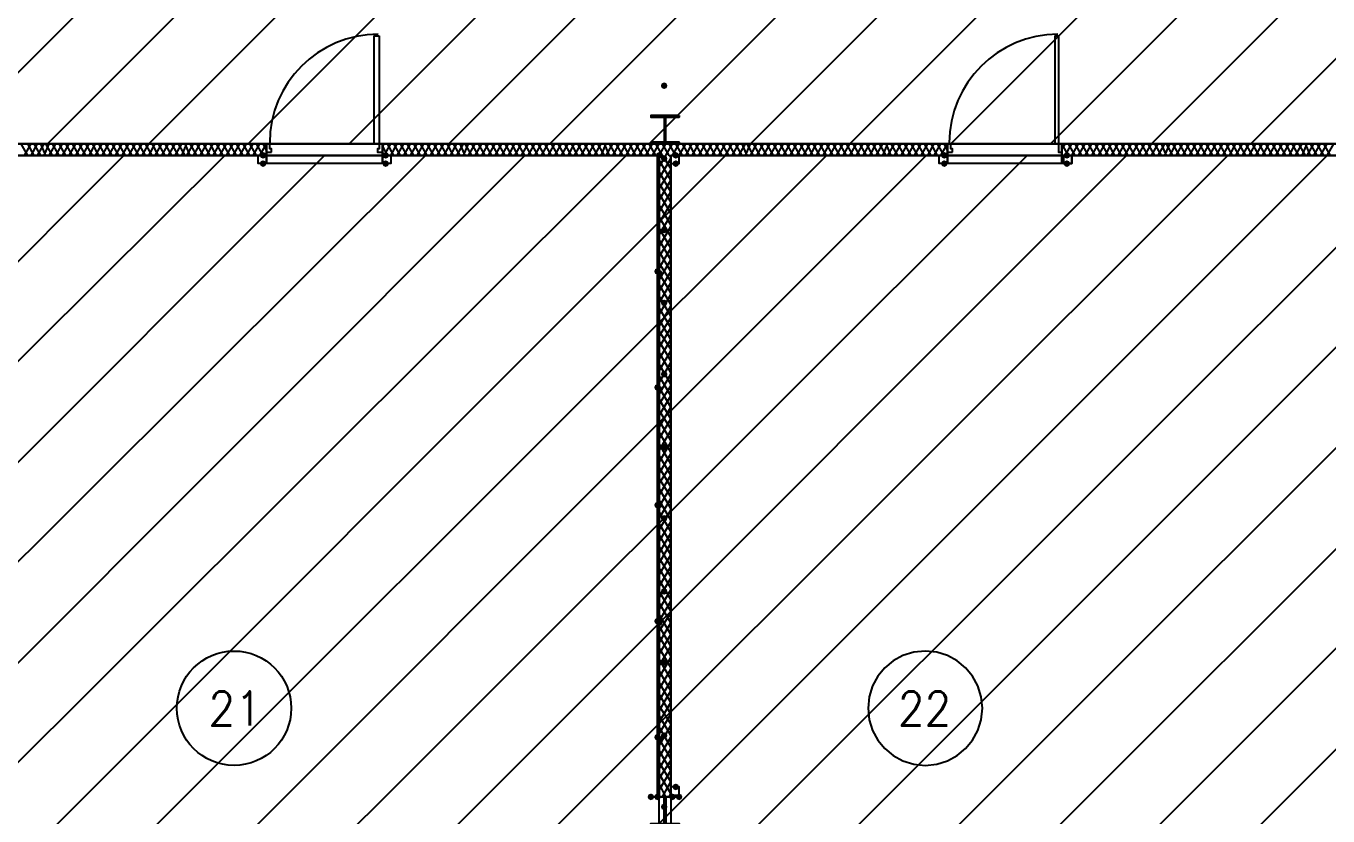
# Model space of a CAD drawing. Header units: millimetres. Extents: x 0 to 420, y 0 to 297.
# Drawn here: x 260.31 to 293.56, y 137.56 to 157.73 of the extents above; entities that cross this region are included whole.
import ezdxf

# ---------------------------------------------------------------- set-up
doc = ezdxf.new("R2010")
doc.units = ezdxf.units.MM
doc.layers.get('0').update_dxf_attribs({"linetype": 'CONTINUOUS'})
doc.styles.get("Standard").update_dxf_attribs({"font": 'STANDARD'})

msp = doc.modelspace()

# ---------------------------------------------------------------- hatches: boundary and pattern name
at = {"true_color": 0x000007}
for points in [[(276.690667, 156.21), (276.665796, 156.150204), (276.606, 156.125333), (276.546204, 156.150204), (276.521333, 156.21), (276.546204, 156.269796), (276.606, 156.294667), (276.665796, 156.269796)], [(266.446, 154.432), (266.421129, 154.372204), (266.361333, 154.347333), (266.301537, 154.372204), (266.276667, 154.432), (266.301537, 154.491796), (266.361333, 154.516667), (266.421129, 154.491796)], [(266.446, 154.220333), (266.421129, 154.160537), (266.361333, 154.135667), (266.301537, 154.160537), (266.276667, 154.220333), (266.301537, 154.280129), (266.361333, 154.305), (266.421129, 154.280129)], [(269.578667, 154.432), (269.553796, 154.372204), (269.494, 154.347333), (269.434204, 154.372204), (269.409333, 154.432), (269.434204, 154.491796), (269.494, 154.516667), (269.553796, 154.491796)], [(269.578667, 154.220333), (269.553796, 154.160537), (269.494, 154.135667), (269.434204, 154.160537), (269.409333, 154.220333), (269.434204, 154.280129), (269.494, 154.305), (269.553796, 154.280129)], [(276.563667, 154.432), (276.538796, 154.372204), (276.479, 154.347333), (276.419204, 154.372204), (276.394333, 154.432), (276.419204, 154.491796), (276.479, 154.516667), (276.538796, 154.491796)], [(276.690667, 154.347333), (276.665796, 154.287537), (276.606, 154.262667), (276.546204, 154.287537), (276.521333, 154.347333), (276.546204, 154.407129), (276.606, 154.432), (276.665796, 154.407129)], [(276.987, 154.432), (276.962129, 154.372204), (276.902333, 154.347333), (276.842538, 154.372204), (276.817667, 154.432), (276.842537, 154.491796), (276.902333, 154.516667), (276.962129, 154.491796)], [(276.987, 154.220333), (276.962129, 154.160537), (276.902333, 154.135667), (276.842538, 154.160537), (276.817667, 154.220333), (276.842537, 154.280129), (276.902333, 154.305), (276.962129, 154.280129)], [(283.845, 154.432), (283.820129, 154.372204), (283.760333, 154.347333), (283.700538, 154.372204), (283.675667, 154.432), (283.700537, 154.491796), (283.760333, 154.516667), (283.820129, 154.491796)], [(283.845, 154.220333), (283.820129, 154.160537), (283.760333, 154.135667), (283.700538, 154.160537), (283.675667, 154.220333), (283.700537, 154.280129), (283.760333, 154.305), (283.820129, 154.280129)], [(286.977667, 154.432), (286.952796, 154.372204), (286.893, 154.347333), (286.833204, 154.372204), (286.808333, 154.432), (286.833204, 154.491796), (286.893, 154.516667), (286.952796, 154.491796)], [(286.977667, 154.220333), (286.952796, 154.160537), (286.893, 154.135667), (286.833204, 154.160537), (286.808333, 154.220333), (286.833204, 154.280129), (286.893, 154.305), (286.952796, 154.280129)], [(276.690667, 152.527), (276.665796, 152.467204), (276.606, 152.442333), (276.546204, 152.467204), (276.521333, 152.527), (276.546204, 152.586796), (276.606, 152.611667), (276.665796, 152.586796)], [(276.690667, 150.664333), (276.665796, 150.604537), (276.606, 150.579667), (276.546204, 150.604537), (276.521333, 150.664333), (276.546204, 150.724129), (276.606, 150.749), (276.665796, 150.724129)], [(276.690667, 148.844), (276.665796, 148.784204), (276.606, 148.759333), (276.546204, 148.784204), (276.521333, 148.844), (276.546204, 148.903796), (276.606, 148.928667), (276.665796, 148.903796)], [(276.690667, 146.981333), (276.665796, 146.921537), (276.606, 146.896667), (276.546204, 146.921537), (276.521333, 146.981333), (276.546204, 147.041129), (276.606, 147.066), (276.665796, 147.041129)], [(276.690667, 145.161), (276.665796, 145.101204), (276.606, 145.076333), (276.546204, 145.101204), (276.521333, 145.161), (276.546204, 145.220796), (276.606, 145.245667), (276.665796, 145.220796)], [(276.690667, 143.298333), (276.665796, 143.238537), (276.606, 143.213667), (276.546204, 143.238537), (276.521333, 143.298333), (276.546204, 143.358129), (276.606, 143.383), (276.665796, 143.358129)], [(276.690667, 141.478), (276.665796, 141.418204), (276.606, 141.393333), (276.546204, 141.418204), (276.521333, 141.478), (276.546204, 141.537796), (276.606, 141.562667), (276.665796, 141.537796)], [(276.690667, 139.615333), (276.665796, 139.555537), (276.606, 139.530667), (276.546204, 139.555537), (276.521333, 139.615333), (276.546204, 139.675129), (276.606, 139.7), (276.665796, 139.675129)], [(276.987, 138.303), (276.962129, 138.243204), (276.902333, 138.218333), (276.842538, 138.243204), (276.817667, 138.303), (276.842537, 138.362796), (276.902333, 138.387667), (276.962129, 138.362796)], [(276.352, 138.049), (276.327129, 137.989204), (276.267333, 137.964333), (276.207538, 137.989204), (276.182667, 138.049), (276.207537, 138.108796), (276.267333, 138.133667), (276.327129, 138.108796)], [(276.521333, 138.049), (276.496463, 137.989204), (276.436667, 137.964333), (276.376871, 137.989204), (276.352, 138.049), (276.376871, 138.108796), (276.436667, 138.133667), (276.496462, 138.108796)], [(276.902333, 138.049), (276.877462, 137.989204), (276.817667, 137.964333), (276.757871, 137.989204), (276.733, 138.049), (276.757871, 138.108796), (276.817667, 138.133667), (276.877462, 138.108796)], [(277.071667, 138.049), (277.046796, 137.989204), (276.987, 137.964333), (276.927204, 137.989204), (276.902333, 138.049), (276.927204, 138.108796), (276.987, 138.133667), (277.046796, 138.108796)], [(276.690667, 137.795), (276.665796, 137.735204), (276.606, 137.710333), (276.546204, 137.735204), (276.521333, 137.795), (276.546204, 137.854796), (276.606, 137.879667), (276.665796, 137.854796)]]:
    msp.add_hatch(color=0, dxfattribs=at).paths.add_polyline_path(points, flags=0)
at = {"true_color": 0x0000fe}
for points in [[(276.563667, 154.432), (276.538796, 154.372204), (276.479, 154.347333), (276.419204, 154.372204), (276.394333, 154.432), (276.419204, 154.491796), (276.479, 154.516667), (276.538796, 154.491796)], [(276.521333, 151.468667), (276.496463, 151.408871), (276.436667, 151.384), (276.376871, 151.408871), (276.352, 151.468667), (276.376871, 151.528462), (276.436667, 151.553333), (276.496462, 151.528463)], [(276.563667, 151.426333), (276.538796, 151.366537), (276.479, 151.341667), (276.419204, 151.366537), (276.394333, 151.426333), (276.419204, 151.486129), (276.479, 151.511), (276.538796, 151.486129)], [(276.521333, 148.505333), (276.496463, 148.445537), (276.436667, 148.420667), (276.376871, 148.445537), (276.352, 148.505333), (276.376871, 148.565129), (276.436667, 148.59), (276.496462, 148.565129)], [(276.563667, 148.463), (276.538796, 148.403204), (276.479, 148.378333), (276.419204, 148.403204), (276.394333, 148.463), (276.419204, 148.522796), (276.479, 148.547667), (276.538796, 148.522796)], [(276.521333, 145.499667), (276.496463, 145.439871), (276.436667, 145.415), (276.376871, 145.439871), (276.352, 145.499667), (276.376871, 145.559462), (276.436667, 145.584333), (276.496462, 145.559463)], [(276.563667, 145.499667), (276.538796, 145.439871), (276.479, 145.415), (276.419204, 145.439871), (276.394333, 145.499667), (276.419204, 145.559462), (276.479, 145.584333), (276.538796, 145.559463)], [(276.521333, 142.536333), (276.496463, 142.476537), (276.436667, 142.451667), (276.376871, 142.476537), (276.352, 142.536333), (276.376871, 142.596129), (276.436667, 142.621), (276.496462, 142.596129)], [(276.563667, 142.494), (276.538796, 142.434204), (276.479, 142.409333), (276.419204, 142.434204), (276.394333, 142.494), (276.419204, 142.553796), (276.479, 142.578667), (276.538796, 142.553796)], [(276.521333, 139.573), (276.496463, 139.513204), (276.436667, 139.488333), (276.376871, 139.513204), (276.352, 139.573), (276.376871, 139.632796), (276.436667, 139.657667), (276.496462, 139.632796)], [(276.563667, 139.530667), (276.538796, 139.470871), (276.479, 139.446), (276.419204, 139.470871), (276.394333, 139.530667), (276.419204, 139.590462), (276.479, 139.615333), (276.538796, 139.590463)]]:
    msp.add_hatch(color=0, dxfattribs=at).paths.add_polyline_path(points, flags=0)
at = {"true_color": 0x000007}
h = msp.add_hatch(color=0, dxfattribs=at)
h.paths.add_polyline_path([(276.479, 154.432), (276.436667, 154.432), (276.479, 138.049)], flags=0)
h.paths.add_polyline_path([(276.436667, 154.432), (276.479, 138.049), (276.436667, 138.049)], flags=0)

# ---------------------------------------------------------------- linework, layer by layer
at = {"color": 0, "true_color": 0x000006}
msp.add_lwpolyline([(242.527667, 236.600999), (258.572001, 236.600999), (258.572001, 201.845333), (392.938, 201.845333), (392.938, 154.728333), (258.572001, 154.728333), (258.572001, 119.972666), (242.485334, 119.972666), (242.485334, 154.770666), (108.161668, 154.770666), (108.161668, 201.802999), (242.189001, 201.802999), (242.527667, 201.802999)], close=True, dxfattribs=at)
for points in [[(242.485334, 138.937999), (305.392667, 201.845333)], [(260.858001, 154.728333), (307.975, 201.845333)], [(263.440334, 154.728333), (310.515, 201.845333)], [(265.980334, 154.728333), (313.097334, 201.845333)], [(268.562667, 154.728333), (315.637334, 201.845333)], [(271.102667, 154.728333), (318.219667, 201.845333)], [(273.685001, 154.728333), (320.759667, 201.845333)], [(276.225001, 154.728333), (323.342, 201.845333)], [(278.807334, 154.728333), (325.924334, 201.845333)], [(281.347334, 154.728333), (328.464334, 201.845333)], [(283.929667, 154.728333), (331.046667, 201.845333)], [(286.469667, 154.728333), (333.586667, 201.845333)], [(289.052001, 154.728333), (336.169, 201.845333)], [(291.592001, 154.728333), (338.709, 201.845333)]]:
    msp.add_lwpolyline(points, dxfattribs=at)
at = {"color": 0, "true_color": 0x000008}
msp.add_lwpolyline([(380.322667, 154.728333), (380.322667, 201.845333), (258.868333, 201.845333), (258.868333, 154.728333)], close=True, dxfattribs=at)
at = {"color": 0, "true_color": 0x000007}
for points in [[(269.3035, 157.522333), (269.019991, 157.508018), (268.744673, 157.466), (268.478939, 157.397674), (268.224182, 157.304432), (267.981796, 157.18767), (267.753176, 157.048781), (267.539714, 156.889158), (267.342805, 156.710195), (267.163842, 156.513286), (267.004219, 156.299824), (266.86533, 156.071204), (266.748568, 155.828818), (266.655326, 155.574061), (266.587, 155.308327), (266.544982, 155.033009), (266.530667, 154.7495)], [(286.660167, 157.522333), (286.376658, 157.508018), (286.10134, 157.466), (285.835605, 157.397674), (285.580849, 157.304432), (285.338463, 157.18767), (285.109843, 157.048781), (284.896381, 156.889158), (284.699472, 156.710195), (284.520509, 156.513286), (284.360886, 156.299824), (284.221996, 156.071204), (284.105234, 155.828818), (284.011993, 155.574061), (283.943667, 155.308327), (283.901649, 155.033009), (283.887333, 154.7495)], [(276.267333, 155.448), (276.267333, 155.405667)], [(276.436667, 155.448), (276.436667, 155.405667)], [(276.606, 155.448), (276.606, 154.728333)], [(276.817667, 155.448), (276.817667, 155.405667)], [(276.987, 155.448), (276.987, 155.405667)], [(266.446, 154.728333), (258.868333, 154.728333)], [(260.35, 154.432), (260.180667, 154.728333)], [(260.265333, 154.432), (260.434667, 154.728333)], [(260.519333, 154.432), (260.35, 154.728333)], [(260.434667, 154.432), (260.604, 154.728333)], [(260.688667, 154.432), (260.519333, 154.728333)], [(260.604, 154.432), (260.773333, 154.728333)], [(260.815667, 154.432), (260.688667, 154.728333)], [(260.773333, 154.432), (260.900333, 154.728333)], [(260.985, 154.432), (260.815667, 154.728333)], [(260.900333, 154.432), (261.069667, 154.728333)], [(261.154333, 154.432), (260.985, 154.728333)], [(261.069667, 154.432), (261.239, 154.728333)], [(261.323667, 154.432), (261.154333, 154.728333)], [(261.239, 154.432), (261.408333, 154.728333)], [(261.493, 154.432), (261.323667, 154.728333)], [(261.408333, 154.432), (261.577667, 154.728333)], [(261.662333, 154.432), (261.493, 154.728333)], [(261.577667, 154.432), (261.747, 154.728333)], [(261.831667, 154.432), (261.662333, 154.728333)], [(261.747, 154.432), (261.916333, 154.728333)], [(262.001, 154.432), (261.831667, 154.728333)], [(261.916333, 154.432), (262.085667, 154.728333)], [(262.170333, 154.432), (262.001, 154.728333)], [(262.085667, 154.432), (262.255, 154.728333)], [(262.339667, 154.432), (262.170333, 154.728333)], [(262.255, 154.432), (262.424333, 154.728333)], [(262.509, 154.432), (262.339667, 154.728333)], [(262.424333, 154.432), (262.593667, 154.728333)], [(262.678333, 154.432), (262.509, 154.728333)], [(262.593667, 154.432), (262.763, 154.728333)], [(262.847667, 154.432), (262.678333, 154.728333)], [(262.763, 154.432), (262.932333, 154.728333)], [(263.017, 154.432), (262.847667, 154.728333)], [(262.932333, 154.432), (263.101667, 154.728333)], [(263.186333, 154.432), (263.017, 154.728333)], [(263.101667, 154.432), (263.271, 154.728333)], [(263.355667, 154.432), (263.186333, 154.728333)], [(263.271, 154.432), (263.440333, 154.728333)], [(263.525, 154.432), (263.355667, 154.728333)], [(263.440333, 154.432), (263.609667, 154.728333)], [(263.694333, 154.432), (263.525, 154.728333)], [(263.609667, 154.432), (263.779, 154.728333)], [(263.863667, 154.432), (263.694333, 154.728333)], [(263.779, 154.432), (263.948333, 154.728333)], [(264.033, 154.432), (263.863667, 154.728333)], [(263.948333, 154.432), (264.117667, 154.728333)], [(264.202333, 154.432), (264.033, 154.728333)], [(264.117667, 154.432), (264.287, 154.728333)], [(264.371667, 154.432), (264.202333, 154.728333)], [(264.287, 154.432), (264.414, 154.728333)], [(264.498667, 154.432), (264.371667, 154.728333)], [(264.414, 154.432), (264.583333, 154.728333)], [(264.668, 154.432), (264.498667, 154.728333)], [(264.583333, 154.432), (264.752667, 154.728333)], [(264.837333, 154.432), (264.668, 154.728333)], [(264.752667, 154.432), (264.922, 154.728333)], [(265.006667, 154.432), (264.837333, 154.728333)], [(264.922, 154.432), (265.091333, 154.728333)], [(265.176, 154.432), (265.006667, 154.728333)], [(265.091333, 154.432), (265.260667, 154.728333)], [(265.345333, 154.432), (265.176, 154.728333)], [(265.260667, 154.432), (265.43, 154.728333)], [(265.514667, 154.432), (265.345333, 154.728333)], [(265.43, 154.432), (265.599333, 154.728333)], [(265.684, 154.432), (265.514667, 154.728333)], [(265.599333, 154.432), (265.768667, 154.728333)], [(265.853333, 154.432), (265.684, 154.728333)], [(265.768667, 154.432), (265.938, 154.728333)], [(266.022667, 154.432), (265.853333, 154.728333)], [(265.938, 154.432), (266.107333, 154.728333)], [(266.192, 154.432), (266.022667, 154.728333)], [(266.107333, 154.432), (266.276667, 154.728333)], [(266.361333, 154.432), (266.192, 154.728333)], [(266.276667, 154.432), (266.446, 154.728333)], [(266.446, 154.559), (266.361333, 154.728333)], [(266.446, 154.728333), (266.446, 154.516667), (266.446, 154.432)], [(266.446, 154.432), (266.446, 154.516667), (266.446, 154.728333), (266.446, 154.516667)], [(269.409333, 154.643667), (269.451667, 154.728333)], [(269.409333, 154.728333), (269.409333, 154.516667), (269.409333, 154.432)], [(269.409333, 154.432), (269.409333, 154.516667), (269.409333, 154.728333), (269.409333, 154.516667)], [(283.845, 154.728333), (269.409333, 154.728333)], [(269.536333, 154.432), (269.409333, 154.686)], [(269.451667, 154.432), (269.621, 154.728333)], [(269.705667, 154.432), (269.536333, 154.728333)], [(269.621, 154.432), (269.790333, 154.728333)], [(269.875, 154.432), (269.705667, 154.728333)], [(269.790333, 154.432), (269.959667, 154.728333)], [(270.044333, 154.432), (269.875, 154.728333)], [(269.959667, 154.432), (270.129, 154.728333)], [(270.213667, 154.432), (270.044333, 154.728333)], [(270.129, 154.432), (270.298333, 154.728333)], [(270.383, 154.432), (270.213667, 154.728333)], [(270.298333, 154.432), (270.467667, 154.728333)], [(270.552333, 154.432), (270.383, 154.728333)], [(270.467667, 154.432), (270.637, 154.728333)], [(270.721667, 154.432), (270.552333, 154.728333)], [(270.637, 154.432), (270.806333, 154.728333)], [(270.891, 154.432), (270.721667, 154.728333)], [(270.806333, 154.432), (270.975667, 154.728333)], [(271.060333, 154.432), (270.891, 154.728333)], [(270.975667, 154.432), (271.145, 154.728333)], [(271.229667, 154.432), (271.060333, 154.728333)], [(271.145, 154.432), (271.314333, 154.728333)], [(271.399, 154.432), (271.229667, 154.728333)], [(271.314333, 154.432), (271.483667, 154.728333)], [(271.526, 154.432), (271.399, 154.728333)], [(271.483667, 154.432), (271.610667, 154.728333)], [(271.695333, 154.432), (271.526, 154.728333)], [(271.610667, 154.432), (271.78, 154.728333)], [(271.864667, 154.432), (271.695333, 154.728333)], [(271.78, 154.432), (271.949333, 154.728333)], [(272.034, 154.432), (271.864667, 154.728333)], [(271.949333, 154.432), (272.118667, 154.728333)], [(272.203333, 154.432), (272.034, 154.728333)], [(272.118667, 154.432), (272.288, 154.728333)], [(272.372667, 154.432), (272.203333, 154.728333)], [(272.288, 154.432), (272.457333, 154.728333)], [(272.542, 154.432), (272.372667, 154.728333)], [(272.457333, 154.432), (272.626667, 154.728333)], [(272.711333, 154.432), (272.542, 154.728333)], [(272.626667, 154.432), (272.796, 154.728333)], [(272.880667, 154.432), (272.711333, 154.728333)], [(272.796, 154.432), (272.965333, 154.728333)], [(273.05, 154.432), (272.880667, 154.728333)], [(272.965333, 154.432), (273.134667, 154.728333)], [(273.219333, 154.432), (273.05, 154.728333)], [(273.134667, 154.432), (273.304, 154.728333)], [(273.388667, 154.432), (273.219333, 154.728333)], [(273.304, 154.432), (273.473333, 154.728333)], [(273.558, 154.432), (273.388667, 154.728333)], [(273.473333, 154.432), (273.642667, 154.728333)], [(273.727333, 154.432), (273.558, 154.728333)], [(273.642667, 154.432), (273.812, 154.728333)], [(273.896667, 154.432), (273.727333, 154.728333)], [(273.812, 154.432), (273.981333, 154.728333)], [(274.066, 154.432), (273.896667, 154.728333)], [(273.981333, 154.432), (274.150667, 154.728333)], [(274.235333, 154.432), (274.066, 154.728333)], [(274.150667, 154.432), (274.32, 154.728333)], [(274.404667, 154.432), (274.235333, 154.728333)], [(274.32, 154.432), (274.489333, 154.728333)], [(274.574, 154.432), (274.404667, 154.728333)], [(274.489333, 154.432), (274.658667, 154.728333)], [(274.743333, 154.432), (274.574, 154.728333)], [(274.658667, 154.432), (274.828, 154.728333)], [(274.912667, 154.432), (274.743333, 154.728333)], [(274.828, 154.432), (274.997333, 154.728333)], [(275.082, 154.432), (274.912667, 154.728333)], [(274.997333, 154.432), (275.124333, 154.728333)], [(275.209, 154.432), (275.082, 154.728333)], [(275.124333, 154.432), (275.293667, 154.728333)], [(275.378333, 154.432), (275.209, 154.728333)], [(275.293667, 154.432), (275.463, 154.728333)], [(275.547667, 154.432), (275.378333, 154.728333)], [(275.463, 154.432), (275.632333, 154.728333)], [(275.717, 154.432), (275.547667, 154.728333)], [(275.632333, 154.432), (275.801667, 154.728333)], [(275.886333, 154.432), (275.717, 154.728333)], [(275.801667, 154.432), (275.971, 154.728333)], [(276.055667, 154.432), (275.886333, 154.728333)], [(275.971, 154.432), (276.140333, 154.728333)], [(276.225, 154.432), (276.055667, 154.728333)], [(276.140333, 154.432), (276.309667, 154.728333)], [(276.394333, 154.432), (276.225, 154.728333)], [(276.267333, 154.770667), (276.267333, 154.728333)], [(276.309667, 154.432), (276.479, 154.728333)], [(276.563667, 154.432), (276.394333, 154.728333)], [(276.436667, 154.770667), (276.436667, 154.728333)], [(276.479, 154.432), (276.648333, 154.728333)], [(276.733, 154.432), (276.563667, 154.728333)], [(276.648333, 154.432), (276.817667, 154.728333)], [(276.902333, 154.432), (276.733, 154.728333)], [(276.817667, 154.770667), (276.817667, 154.728333)], [(276.817667, 154.432), (276.987, 154.728333)], [(277.071667, 154.432), (276.902333, 154.728333)], [(276.987, 154.770667), (276.987, 154.728333)], [(276.987, 154.432), (277.156333, 154.728333)], [(277.241, 154.432), (277.071667, 154.728333)], [(277.156333, 154.432), (277.325667, 154.728333)], [(277.410333, 154.432), (277.241, 154.728333)], [(277.325667, 154.432), (277.495, 154.728333)], [(277.579667, 154.432), (277.410333, 154.728333)], [(277.495, 154.432), (277.664333, 154.728333)], [(277.749, 154.432), (277.579667, 154.728333)], [(277.664333, 154.432), (277.833667, 154.728333)], [(277.918333, 154.432), (277.749, 154.728333)], [(277.833667, 154.432), (278.003, 154.728333)], [(278.087667, 154.432), (277.918333, 154.728333)], [(278.003, 154.432), (278.172333, 154.728333)], [(278.257, 154.432), (278.087667, 154.728333)], [(278.172333, 154.432), (278.341667, 154.728333)], [(278.426333, 154.432), (278.257, 154.728333)], [(278.341667, 154.432), (278.511, 154.728333)], [(278.595667, 154.432), (278.426333, 154.728333)], [(278.511, 154.432), (278.680333, 154.728333)], [(278.722667, 154.432), (278.595667, 154.728333)], [(278.680333, 154.432), (278.807333, 154.728333)], [(278.892, 154.432), (278.722667, 154.728333)], [(278.807333, 154.432), (278.976667, 154.728333)], [(279.061333, 154.432), (278.892, 154.728333)], [(278.976667, 154.432), (279.146, 154.728333)], [(279.230667, 154.432), (279.061333, 154.728333)], [(279.146, 154.432), (279.315333, 154.728333)], [(279.4, 154.432), (279.230667, 154.728333)], [(279.315333, 154.432), (279.484667, 154.728333)], [(279.569333, 154.432), (279.4, 154.728333)], [(279.484667, 154.432), (279.654, 154.728333)], [(279.738667, 154.432), (279.569333, 154.728333)], [(279.654, 154.432), (279.823333, 154.728333)], [(279.908, 154.432), (279.738667, 154.728333)], [(279.823333, 154.432), (279.992667, 154.728333)], [(280.077333, 154.432), (279.908, 154.728333)], [(279.992667, 154.432), (280.162, 154.728333)], [(280.246667, 154.432), (280.077333, 154.728333)], [(280.162, 154.432), (280.331333, 154.728333)], [(280.416, 154.432), (280.246667, 154.728333)], [(280.331333, 154.432), (280.500667, 154.728333)], [(280.585333, 154.432), (280.416, 154.728333)], [(280.500667, 154.432), (280.67, 154.728333)], [(280.754667, 154.432), (280.585333, 154.728333)], [(280.67, 154.432), (280.839333, 154.728333)], [(280.924, 154.432), (280.754667, 154.728333)], [(280.839333, 154.432), (281.008667, 154.728333)], [(281.093333, 154.432), (280.924, 154.728333)], [(281.008667, 154.432), (281.178, 154.728333)], [(281.262667, 154.432), (281.093333, 154.728333)], [(281.178, 154.432), (281.347333, 154.728333)], [(281.432, 154.432), (281.262667, 154.728333)], [(281.347333, 154.432), (281.516667, 154.728333)], [(281.601333, 154.432), (281.432, 154.728333)], [(281.516667, 154.432), (281.686, 154.728333)], [(281.770667, 154.432), (281.601333, 154.728333)], [(281.686, 154.432), (281.855333, 154.728333)], [(281.94, 154.432), (281.770667, 154.728333)], [(281.855333, 154.432), (282.024667, 154.728333)], [(282.109333, 154.432), (281.94, 154.728333)], [(282.024667, 154.432), (282.194, 154.728333)], [(282.278667, 154.432), (282.109333, 154.728333)], [(282.194, 154.432), (282.321, 154.728333)], [(282.405667, 154.432), (282.278667, 154.728333)], [(282.321, 154.432), (282.490333, 154.728333)], [(282.575, 154.432), (282.405667, 154.728333)], [(282.490333, 154.432), (282.659667, 154.728333)], [(282.744333, 154.432), (282.575, 154.728333)], [(282.659667, 154.432), (282.829, 154.728333)], [(282.913667, 154.432), (282.744333, 154.728333)], [(282.829, 154.432), (282.998333, 154.728333)], [(283.083, 154.432), (282.913667, 154.728333)], [(282.998333, 154.432), (283.167667, 154.728333)], [(283.252333, 154.432), (283.083, 154.728333)], [(283.167667, 154.432), (283.337, 154.728333)], [(283.421667, 154.432), (283.252333, 154.728333)], [(283.337, 154.432), (283.506333, 154.728333)], [(283.591, 154.432), (283.421667, 154.728333)], [(283.506333, 154.432), (283.675667, 154.728333)], [(283.760333, 154.432), (283.591, 154.728333)], [(283.675667, 154.432), (283.845, 154.728333)], [(283.845, 154.559), (283.760333, 154.728333)], [(283.845, 154.728333), (283.845, 154.516667), (283.845, 154.432)], [(283.845, 154.432), (283.845, 154.516667), (283.845, 154.728333), (283.845, 154.516667)], [(286.766, 154.601333), (286.850667, 154.728333)], [(286.935333, 154.432), (286.766, 154.728333)], [(286.766, 154.728333), (286.766, 154.516667), (286.766, 154.432)], [(286.766, 154.432), (286.766, 154.516667), (286.766, 154.728333), (286.766, 154.516667)], [(301.244, 154.728333), (286.766, 154.728333)], [(286.850667, 154.432), (287.02, 154.728333)], [(287.104667, 154.432), (286.935333, 154.728333)], [(287.02, 154.432), (287.189333, 154.728333)], [(287.274, 154.432), (287.104667, 154.728333)], [(287.189333, 154.432), (287.358667, 154.728333)], [(287.443333, 154.432), (287.274, 154.728333)], [(287.358667, 154.432), (287.528, 154.728333)], [(287.612667, 154.432), (287.443333, 154.728333)], [(287.528, 154.432), (287.697333, 154.728333)], [(287.782, 154.432), (287.612667, 154.728333)], [(287.697333, 154.432), (287.866667, 154.728333)], [(287.951333, 154.432), (287.782, 154.728333)], [(287.866667, 154.432), (288.036, 154.728333)], [(288.120667, 154.432), (287.951333, 154.728333)], [(288.036, 154.432), (288.205333, 154.728333)], [(288.29, 154.432), (288.120667, 154.728333)], [(288.205333, 154.432), (288.374667, 154.728333)], [(288.459333, 154.432), (288.29, 154.728333)], [(288.374667, 154.432), (288.544, 154.728333)], [(288.628667, 154.432), (288.459333, 154.728333)], [(288.544, 154.432), (288.713333, 154.728333)], [(288.798, 154.432), (288.628667, 154.728333)], [(288.713333, 154.432), (288.882667, 154.728333)], [(288.967333, 154.432), (288.798, 154.728333)], [(288.882667, 154.432), (289.052, 154.728333)], [(289.136667, 154.432), (288.967333, 154.728333)], [(289.052, 154.432), (289.221333, 154.728333)], [(289.306, 154.432), (289.136667, 154.728333)], [(289.221333, 154.432), (289.390667, 154.728333)], [(289.433, 154.432), (289.306, 154.728333)], [(289.390667, 154.432), (289.517667, 154.728333)], [(289.602333, 154.432), (289.433, 154.728333)], [(289.517667, 154.432), (289.687, 154.728333)], [(289.771667, 154.432), (289.602333, 154.728333)], [(289.687, 154.432), (289.856333, 154.728333)], [(289.941, 154.432), (289.771667, 154.728333)], [(289.856333, 154.432), (290.025667, 154.728333)], [(290.110333, 154.432), (289.941, 154.728333)], [(290.025667, 154.432), (290.195, 154.728333)], [(290.279667, 154.432), (290.110333, 154.728333)], [(290.195, 154.432), (290.364333, 154.728333)], [(290.449, 154.432), (290.279667, 154.728333)], [(290.364333, 154.432), (290.533667, 154.728333)], [(290.618333, 154.432), (290.449, 154.728333)], [(290.533667, 154.432), (290.703, 154.728333)], [(290.787667, 154.432), (290.618333, 154.728333)], [(290.703, 154.432), (290.872333, 154.728333)], [(290.957, 154.432), (290.787667, 154.728333)], [(290.872333, 154.432), (291.041667, 154.728333)], [(291.126333, 154.432), (290.957, 154.728333)], [(291.041667, 154.432), (291.211, 154.728333)], [(291.295667, 154.432), (291.126333, 154.728333)], [(291.211, 154.432), (291.380333, 154.728333)], [(291.465, 154.432), (291.295667, 154.728333)], [(291.380333, 154.432), (291.549667, 154.728333)], [(291.634333, 154.432), (291.465, 154.728333)], [(291.549667, 154.432), (291.719, 154.728333)], [(291.803667, 154.432), (291.634333, 154.728333)], [(291.719, 154.432), (291.888333, 154.728333)], [(291.973, 154.432), (291.803667, 154.728333)], [(291.888333, 154.432), (292.057667, 154.728333)], [(292.142333, 154.432), (291.973, 154.728333)], [(292.057667, 154.432), (292.227, 154.728333)], [(292.311667, 154.432), (292.142333, 154.728333)], [(292.227, 154.432), (292.396333, 154.728333)], [(292.481, 154.432), (292.311667, 154.728333)], [(292.396333, 154.432), (292.565667, 154.728333)], [(292.650333, 154.432), (292.481, 154.728333)], [(292.565667, 154.432), (292.735, 154.728333)], [(292.819667, 154.432), (292.650333, 154.728333)], [(292.735, 154.432), (292.904333, 154.728333)], [(292.989, 154.432), (292.819667, 154.728333)], [(292.904333, 154.432), (293.031333, 154.728333)], [(293.116, 154.432), (292.989, 154.728333)], [(293.031333, 154.432), (293.200667, 154.728333)], [(293.285333, 154.432), (293.116, 154.728333)], [(293.200667, 154.432), (293.37, 154.728333)], [(293.454667, 154.432), (293.285333, 154.728333)], [(293.37, 154.432), (293.539333, 154.728333)], [(293.624, 154.432), (293.454667, 154.728333)], [(293.539333, 154.432), (293.708667, 154.728333)], [(258.868333, 154.432), (266.446, 154.432)], [(266.446, 154.432), (266.446, 154.474333)], [(266.446, 154.347333), (266.446, 154.432), (267.927667, 154.432)], [(267.927667, 154.220333), (266.446, 154.220333), (266.446, 154.347333)], [(267.927667, 154.432), (269.409333, 154.432), (269.409333, 154.347333)], [(269.409333, 154.347333), (269.409333, 154.220333), (267.927667, 154.220333)], [(269.409333, 154.432), (276.479, 154.432)], [(276.479, 138.049), (276.479, 154.432), (276.479, 138.049), (276.436667, 154.432)], [(276.479, 154.135667), (276.648333, 154.432)], [(276.479, 154.432), (276.479, 138.049), (276.775333, 138.049), (276.775333, 154.432)], [(276.479, 153.839333), (276.775333, 154.347333)], [(276.775333, 153.797), (276.479, 154.305)], [(276.775333, 154.093333), (276.563667, 154.432)], [(276.775333, 154.389667), (276.733, 154.432)], [(276.775333, 154.432), (283.845, 154.432)], [(283.845, 154.432), (283.845, 154.474333)], [(283.845, 154.347333), (283.845, 154.432), (285.326667, 154.432)], [(285.326667, 154.220333), (283.845, 154.220333), (283.845, 154.347333)], [(285.326667, 154.432), (286.766, 154.432), (286.766, 154.347333)], [(286.766, 154.347333), (286.766, 154.220333), (285.326667, 154.220333)], [(286.766, 154.432), (293.878, 154.432)], [(276.479, 153.585333), (276.775333, 154.051)], [(276.775333, 153.500667), (276.479, 154.008667)], [(276.479, 153.289), (276.775333, 153.797)], [(276.775333, 153.246667), (276.479, 153.712333)], [(276.479, 152.992667), (276.775333, 153.500667)], [(276.775333, 152.950333), (276.479, 153.458333)], [(276.479, 152.696333), (276.775333, 153.204333)], [(276.775333, 152.654), (276.479, 153.162)], [(276.479, 152.4), (276.775333, 152.908)], [(276.775333, 152.357667), (276.479, 152.865667)], [(276.479, 152.103667), (276.775333, 152.611667)], [(276.775333, 152.061333), (276.479, 152.569333)], [(276.479, 151.849667), (276.775333, 152.315333)], [(276.775333, 151.765), (276.479, 152.273)], [(276.479, 151.553333), (276.775333, 152.061333)], [(276.775333, 151.468667), (276.479, 151.976667)], [(276.479, 151.257), (276.775333, 151.765)], [(276.775333, 151.214667), (276.479, 151.680333)], [(276.479, 150.960667), (276.775333, 151.468667)], [(276.775333, 150.918333), (276.479, 151.426333)], [(276.479, 150.664333), (276.775333, 151.172333)], [(276.775333, 150.622), (276.479, 151.13)], [(276.479, 150.368), (276.775333, 150.876)], [(276.775333, 150.325667), (276.479, 150.833667)], [(276.479, 150.071667), (276.775333, 150.579667)], [(276.775333, 150.029333), (276.479, 150.537333)], [(276.479, 149.817667), (276.775333, 150.283333)], [(276.775333, 149.733), (276.479, 150.241)], [(276.479, 149.521333), (276.775333, 150.029333)], [(276.775333, 149.479), (276.479, 149.944667)], [(276.479, 149.225), (276.775333, 149.733)], [(276.775333, 149.182667), (276.479, 149.690667)], [(276.479, 148.928667), (276.775333, 149.436667)], [(276.775333, 148.886333), (276.479, 149.394333)], [(276.479, 148.632333), (276.775333, 149.140333)], [(276.775333, 148.59), (276.479, 149.098)], [(276.479, 148.336), (276.775333, 148.844)], [(276.775333, 148.293667), (276.479, 148.801667)], [(276.479, 148.082), (276.775333, 148.547667)], [(276.775333, 147.997333), (276.479, 148.505333)], [(276.479, 147.785667), (276.775333, 148.293667)], [(276.775333, 147.701), (276.479, 148.209)], [(276.479, 147.489333), (276.775333, 147.997333)], [(276.775333, 147.447), (276.479, 147.912667)], [(276.479, 147.193), (276.775333, 147.701)], [(276.775333, 147.150667), (276.479, 147.658667)], [(276.479, 146.896667), (276.775333, 147.404667)], [(276.775333, 146.854333), (276.479, 147.362333)], [(276.479, 146.600333), (276.775333, 147.108333)], [(276.775333, 146.558), (276.479, 147.066)], [(276.479, 146.304), (276.775333, 146.812)], [(276.775333, 146.261667), (276.479, 146.769667)], [(276.479, 146.05), (276.775333, 146.515667)], [(276.775333, 145.965333), (276.479, 146.473333)], [(276.479, 145.753667), (276.775333, 146.261667)], [(276.775333, 145.711333), (276.479, 146.177)], [(276.479, 145.457333), (276.775333, 145.965333)], [(276.775333, 145.415), (276.479, 145.923)], [(276.479, 145.161), (276.775333, 145.669)], [(276.775333, 145.118667), (276.479, 145.626667)], [(276.479, 144.864667), (276.775333, 145.372667)], [(276.775333, 144.822333), (276.479, 145.330333)], [(276.479, 144.568333), (276.775333, 145.076333)], [(276.775333, 144.526), (276.479, 145.034)], [(276.479, 144.272), (276.775333, 144.78)], [(276.775333, 144.229667), (276.479, 144.737667)], [(276.479, 144.018), (276.775333, 144.526)], [(276.775333, 143.933333), (276.479, 144.441333)], [(276.479, 143.721667), (276.775333, 144.229667)], [(276.775333, 143.679333), (276.479, 144.145)], [(276.479, 143.425333), (276.775333, 143.933333)], [(276.775333, 143.383), (276.479, 143.891)], [(276.479, 143.129), (276.775333, 143.637)], [(276.775333, 143.086667), (276.479, 143.594667)], [(276.479, 142.832667), (276.775333, 143.340667)], [(276.775333, 142.790333), (276.479, 143.298333)], [(276.479, 142.536333), (276.775333, 143.044333)], [(276.775333, 142.494), (276.479, 143.002)], [(276.479, 142.282333), (276.775333, 142.748)], [(276.775333, 142.197667), (276.479, 142.705667)], [(276.479, 141.986), (276.775333, 142.494)], [(276.775333, 141.901333), (276.479, 142.409333)], [(276.479, 141.689667), (276.775333, 142.197667)], [(276.775333, 141.647333), (276.479, 142.155333)], [(276.479, 141.393333), (276.775333, 141.901333)], [(276.775333, 141.351), (276.479, 141.859)], [(284.734, 140.313833), (284.704328, 140.608177), (284.619228, 140.882329), (284.484572, 141.130416), (284.306232, 141.346566), (284.090083, 141.524905), (283.841996, 141.659561), (283.567844, 141.744661), (283.2735, 141.774333), (282.979156, 141.744661), (282.705004, 141.659561), (282.456917, 141.524905), (282.240768, 141.346566), (282.062428, 141.130416), (281.927772, 140.882329), (281.842672, 140.608177), (281.813, 140.313833)], [(276.479, 141.097), (276.775333, 141.605)], [(276.775333, 141.054667), (276.479, 141.562667)], [(276.479, 140.800667), (276.775333, 141.308667)], [(276.775333, 140.758333), (276.479, 141.266333)], [(276.479, 140.504333), (276.775333, 141.012333)], [(276.775333, 140.462), (276.479, 140.97)], [(276.479, 140.250333), (276.775333, 140.758333)], [(276.775333, 140.165667), (276.479, 140.673667)], [(276.479, 139.954), (276.775333, 140.462)], [(276.775333, 139.911667), (276.479, 140.377333)], [(276.479, 139.657667), (276.775333, 140.165667)], [(276.775333, 139.615333), (276.479, 140.123333)], [(281.813, 140.313833), (281.842672, 140.01949), (281.927772, 139.745338), (282.062428, 139.497251), (282.240768, 139.281101), (282.456917, 139.102762), (282.705004, 138.968106), (282.979156, 138.883005), (283.2735, 138.853333), (283.567844, 138.883005), (283.841996, 138.968106), (284.090083, 139.102762), (284.306232, 139.281101), (284.484572, 139.497251), (284.619228, 139.745338), (284.704328, 140.01949), (284.734, 140.313833)], [(276.479, 139.361333), (276.775333, 139.869333)], [(276.775333, 139.319), (276.479, 139.827)], [(276.479, 139.065), (276.775333, 139.573)], [(276.775333, 139.022667), (276.479, 139.530667)], [(276.479, 138.768667), (276.775333, 139.276667)], [(276.775333, 138.726333), (276.479, 139.234333)], [(276.479, 138.514667), (276.775333, 138.980333)], [(276.775333, 138.43), (276.479, 138.938)], [(276.479, 138.218333), (276.775333, 138.726333)], [(276.775333, 138.133667), (276.479, 138.641667)], [(276.648333, 138.049), (276.479, 138.387667)], [(276.563667, 138.049), (276.775333, 138.43)], [(276.479, 138.049), (276.479, 138.091333)], [(276.606, 137.329333), (276.606, 138.049)], [(276.733, 138.049), (276.775333, 138.133667)], [(276.902333, 138.091333), (276.902333, 138.049)]]:
    msp.add_lwpolyline(points, dxfattribs=at)
for points in [[(269.324667, 157.48), (269.324667, 154.728333), (269.197667, 154.728333), (269.197667, 157.48)], [(286.681333, 157.48), (286.681333, 154.728333), (286.596667, 154.728333), (286.596667, 157.48)], [(276.987, 155.448), (276.267333, 155.448), (276.267333, 155.405667), (276.606, 155.405667), (276.606, 154.770667), (276.267333, 154.770667), (276.267333, 154.728333), (276.987, 154.728333), (276.987, 154.770667), (276.648333, 154.770667), (276.648333, 155.405667), (276.987, 155.405667)], [(266.573, 154.516667), (266.573, 154.601333), (266.530667, 154.601333), (266.530667, 154.728333), (266.446, 154.728333), (266.446, 154.516667)], [(269.409333, 154.516667), (269.409333, 154.728333), (269.324667, 154.728333), (269.324667, 154.601333), (269.282333, 154.601333), (269.282333, 154.516667)], [(283.972, 154.516667), (283.972, 154.601333), (283.929667, 154.601333), (283.929667, 154.728333), (283.845, 154.728333), (283.845, 154.516667)], [(286.766, 154.516667), (286.766, 154.728333), (286.681333, 154.728333), (286.681333, 154.601333), (286.681333, 154.516667)], [(266.234333, 154.432), (266.446, 154.432), (266.446, 154.220333), (266.234333, 154.220333), (266.234333, 154.432), (266.446, 154.432), (266.446, 154.220333), (266.234333, 154.220333)], [(269.409333, 154.432), (269.621, 154.432), (269.621, 154.220333), (269.409333, 154.220333), (269.409333, 154.432), (269.621, 154.432), (269.621, 154.220333), (269.409333, 154.220333)], [(276.479, 154.432), (276.436667, 154.432), (276.479, 138.049)], [(276.436667, 154.432), (276.479, 138.049), (276.436667, 138.049)], [(276.479, 138.049), (276.479, 154.432), (276.436667, 154.432), (276.436667, 138.049)], [(276.479, 138.049), (276.479, 154.432), (276.436667, 154.432), (276.436667, 138.049)], [(276.987, 154.432), (276.775333, 154.432), (276.775333, 154.220333), (276.987, 154.220333), (276.987, 154.432), (276.775333, 154.432), (276.775333, 154.220333), (276.987, 154.220333)], [(283.633333, 154.432), (283.845, 154.432), (283.845, 154.220333), (283.633333, 154.220333), (283.633333, 154.432), (283.845, 154.432), (283.845, 154.220333), (283.633333, 154.220333)], [(286.766, 154.432), (287.02, 154.432), (287.02, 154.220333), (286.766, 154.220333)], [(286.808333, 154.432), (286.808333, 154.220333), (287.02, 154.220333), (287.02, 154.432)], [(276.987, 137.329333), (276.267333, 137.329333), (276.267333, 137.371667), (276.606, 137.371667), (276.606, 138.049), (276.267333, 138.049), (276.987, 138.049), (276.648333, 138.049), (276.648333, 137.371667), (276.987, 137.371667)], [(276.987, 138.303), (276.775333, 138.303), (276.775333, 138.091333), (276.987, 138.091333), (276.987, 138.303), (276.775333, 138.303), (276.775333, 138.049), (276.987, 138.049)]]:
    msp.add_lwpolyline(points, close=True, dxfattribs=at)
at = {"color": 0, "true_color": 0x00002b}
for points in [[(258.868333, 119.972667), (276.479, 119.972667), (276.479, 154.432), (258.868333, 154.432)], [(276.775333, 119.972667), (293.878, 119.972667), (293.878, 154.432), (276.775333, 154.432)]]:
    msp.add_lwpolyline(points, close=True, dxfattribs=at)
at = {"color": 0, "true_color": 0x000004}
for points in [[(258.868334, 150.494999), (262.805334, 154.431999)], [(258.868334, 147.954999), (265.387667, 154.431999)], [(258.868334, 145.372666), (267.927667, 154.431999)], [(258.868334, 142.832666), (270.510001, 154.431999)], [(258.868334, 140.250333), (273.050001, 154.431999)], [(258.868334, 137.710333), (275.632334, 154.431999)], [(258.868334, 135.127999), (278.172334, 154.431999)], [(258.868334, 132.587999), (280.754667, 154.431999)], [(258.868334, 130.005666), (283.294667, 154.431999)], [(258.868334, 127.465666), (285.877001, 154.431999)], [(258.868334, 124.883333), (288.417001, 154.431999)], [(258.868334, 122.343333), (290.999334, 154.431999)], [(259.080001, 119.972666), (293.539334, 154.431999)], [(261.620001, 119.972666), (296.121667, 154.431999)], [(264.202334, 119.972666), (298.661667, 154.431999)], [(266.742334, 119.972666), (301.244, 154.431999)], [(269.324667, 119.972666), (303.826334, 154.431999)], [(271.864667, 119.972666), (306.366334, 154.431999)], [(274.447001, 119.972666), (308.948667, 154.431999)]]:
    msp.add_lwpolyline(points, dxfattribs=at)
at = {"color": 0, "true_color": 0x000007}
msp.add_circle((265.6205, 140.313833), 1.4605, dxfattribs=at)

# ---------------------------------------------------------------- texts
at = {"color": 0, "true_color": 0x000007, "char_height": 0.872032, "attachment_point": 1}
for s, insert, width in [('21', (264.964326, 140.741367), 0.87203199), ('22', (282.575, 140.741367), 1.06581688)]:
    msp.add_mtext(s, dxfattribs=dict(at, insert=insert, width=width))

doc.saveas('drawing.dxf')
